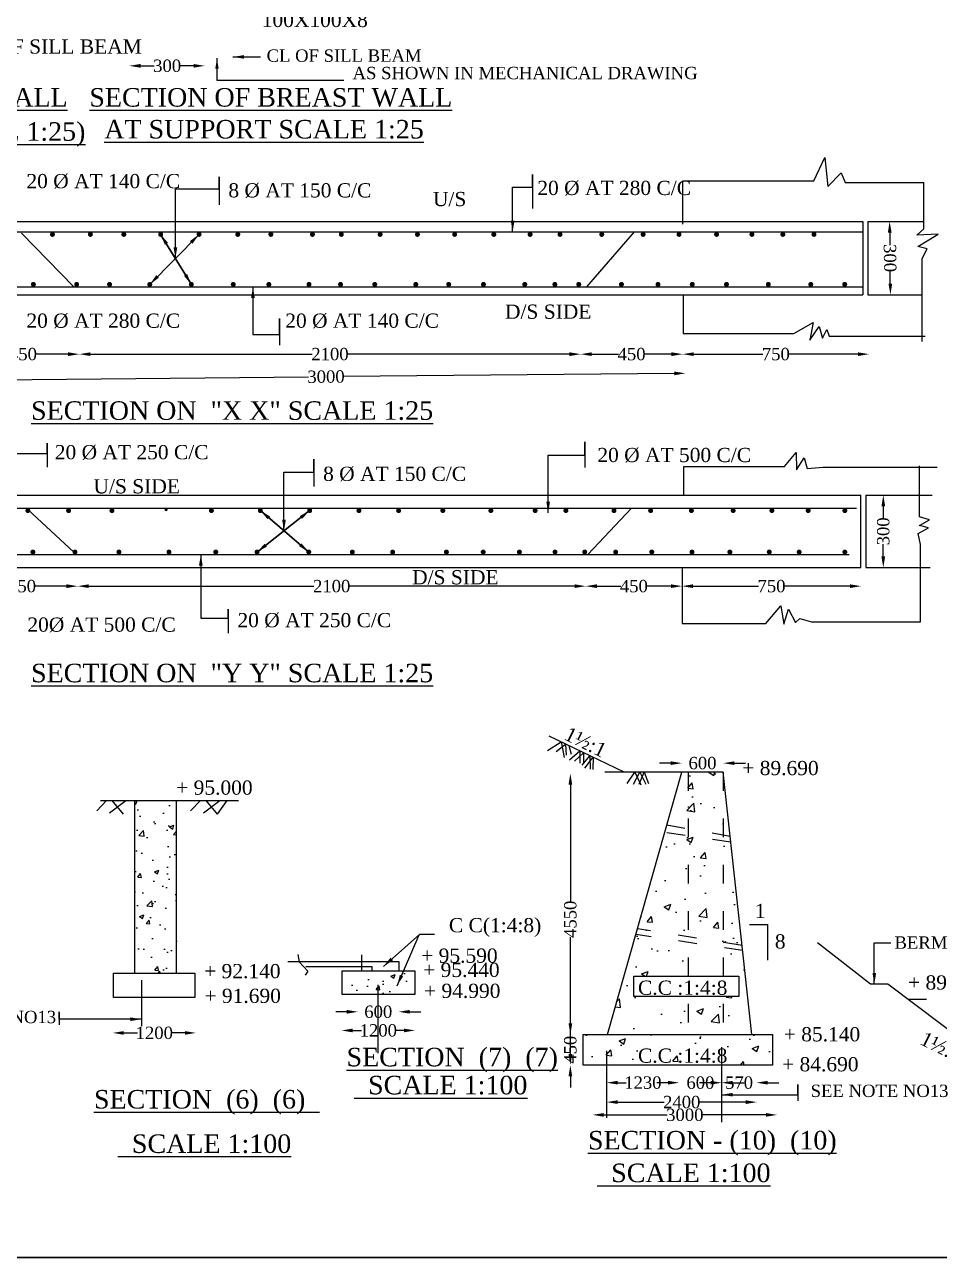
# Model space of a CAD drawing. Header units: millimetres. Extents: x -109570 to 149785, y -246061 to 55138.
# Drawn here: x 8699 to 23512, y 1803 to 21769 of the extents above; entities that cross this region are included whole.
import ezdxf

# ---------------------------------------------------------------- set-up
doc = ezdxf.new("R2010")
doc.units = ezdxf.units.MM
doc.header["$MEASUREMENT"] = 0
doc.header["$PDMODE"] = 33
doc.header["$PDSIZE"] = 500
doc.linetypes.add('ACAD_ISO03W100', pattern=[30, 12, -18])
for name, color, linetype in [('DIM', 5, 'Continuous'), ('DOT LINE', 3, 'ACAD_ISO03W100'), ('DWG. LINE', 1, 'Continuous'), ('HATCH', 2, 'Continuous'), ('TEXT', 7, 'Continuous'), ('TITLE', 7, 'Continuous')]:
    doc.layers.add(name, color=color, linetype=linetype)
doc.styles.get("Standard").update_dxf_attribs({"font": 'TIMES.TTF', "height": 200})
doc.dimstyles.get("Standard").update_dxf_attribs({"dimtxt": 200, "dimasz": 180, "dimexe": 0.18, "dimexo": 0.0625, "dimgap": 0.09, "dimtad": 0, "dimdec": 0, "dimzin": 0, "dimdsep": 46, "dimtxsty": 'Standard', "dimcen": 0.09, "dimse1": 1, "dimse2": 1, "dimclrd": 5, "dimclre": 5, "dimclrt": 4, "dimadec": 0, "dimazin": 0, "dimtfac": 1, "dimtdec": 0, "dimtofl": 0, "dimtmove": 0, "dimatfit": 3, "dimfxl": 1, "dimtolj": 1, "dimtzin": 0, "dimarcsym": 0})

# ---------------------------------------------------------------- blocks, each defined once
blk = doc.blocks.new('*D84')
at = {"layer": 'Defpoints', "color": 0}
for p in [(10395, 21098), (11616, 21102), (11616, 21098)]:
    blk.add_point(p, dxfattribs=at)
at = {"layer": 'DIM', "color": 5, "lineweight": -2}
for p, q in [((10575, 21102), (10795, 21102)), ((11436, 21102), (11216, 21102))]:
    blk.add_line(p, q, dxfattribs=at)
at = {"layer": 'DIM', "color": 5}
for points in [[(10575, 21132), (10575, 21072), (10395, 21102)], [(11436, 21132), (11436, 21072), (11616, 21102)]]:
    blk.add_solid(points, dxfattribs=at)
at = {"layer": 'DIM', "color": 4, "insert": (11006, 21102), "char_height": 200, "attachment_point": 5}
blk.add_mtext('\\A1;300', dxfattribs=at)
blk = doc.blocks.new('*D98')
at = {"layer": 'Defpoints', "color": 0}
for p in [(7754, 12670), (9556, 12674), (9556, 12576)]:
    blk.add_point(p, dxfattribs=at)
at = {"layer": 'DIM', "color": 5, "lineweight": -2}
for p, q in [((7934, 12674), (8441, 12674)), ((9376, 12674), (8870, 12674))]:
    blk.add_line(p, q, dxfattribs=at)
at = {"layer": 'DIM', "color": 5}
for points in [[(7934, 12704), (7934, 12644), (7754, 12674)], [(9376, 12704), (9376, 12644), (9556, 12674)]]:
    blk.add_solid(points, dxfattribs=at)
at = {"layer": 'DIM', "color": 4, "insert": (8656, 12674), "char_height": 200, "attachment_point": 5}
blk.add_mtext('\\A1;450', dxfattribs=at)
blk = doc.blocks.new('*D99')
at = {"layer": 'Defpoints', "color": 0}
for p in [(17785, 12674), (9556, 12576), (17785, 12370)]:
    blk.add_point(p, dxfattribs=at)
at = {"layer": 'DIM', "color": 5, "lineweight": -2}
for p, q in [((9736, 12674), (13384, 12674)), ((17605, 12674), (13958, 12674))]:
    blk.add_line(p, q, dxfattribs=at)
at = {"layer": 'DIM', "color": 5}
for points in [[(9736, 12704), (9736, 12644), (9556, 12674)], [(17605, 12704), (17605, 12644), (17785, 12674)]]:
    blk.add_solid(points, dxfattribs=at)
at = {"layer": 'DIM', "color": 4, "insert": (13671, 12674), "char_height": 200, "attachment_point": 5}
blk.add_mtext('\\A1;2100', dxfattribs=at)
blk = doc.blocks.new('*D100')
at = {"layer": 'Defpoints', "color": 0}
for p in [(19345, 12674), (19345, 12523), (17785, 12370)]:
    blk.add_point(p, dxfattribs=at)
at = {"layer": 'DIM', "color": 5, "lineweight": -2}
for p, q in [((17965, 12674), (18351, 12674)), ((19165, 12674), (18779, 12674))]:
    blk.add_line(p, q, dxfattribs=at)
at = {"layer": 'DIM', "color": 5}
for points in [[(17965, 12704), (17965, 12644), (17785, 12674)], [(19165, 12704), (19165, 12644), (19345, 12674)]]:
    blk.add_solid(points, dxfattribs=at)
at = {"layer": 'DIM', "color": 4, "insert": (18565, 12674), "char_height": 200, "attachment_point": 5}
blk.add_mtext('\\A1;450', dxfattribs=at)
blk = doc.blocks.new('*D101')
at = {"layer": 'Defpoints', "color": 0}
for p in [(22244, 12674), (19345, 12523), (22244, 12523)]:
    blk.add_point(p, dxfattribs=at)
at = {"layer": 'DIM', "color": 5, "lineweight": -2}
for p, q in [((19525, 12674), (20583, 12674)), ((22064, 12674), (21005, 12674))]:
    blk.add_line(p, q, dxfattribs=at)
at = {"layer": 'DIM', "color": 5}
for points in [[(19525, 12704), (19525, 12644), (19345, 12674)], [(22064, 12704), (22064, 12644), (22244, 12674)]]:
    blk.add_solid(points, dxfattribs=at)
at = {"layer": 'DIM', "color": 4, "insert": (20794, 12674), "char_height": 200, "attachment_point": 5}
blk.add_mtext('\\A1;750', dxfattribs=at)
blk = doc.blocks.new('*D102')
at = {"layer": 'Defpoints', "color": 0}
for p in [(22609, 14148), (22604, 12976), (22688, 12976)]:
    blk.add_point(p, dxfattribs=at)
at = {"layer": 'DIM', "color": 5, "lineweight": -2}
for p, q in [((22604, 13968), (22604, 13772)), ((22604, 13156), (22604, 13352))]:
    blk.add_line(p, q, dxfattribs=at)
at = {"layer": 'DIM', "color": 5}
for points in [[(22574, 13968), (22634, 13968), (22604, 14148)], [(22574, 13156), (22634, 13156), (22604, 12976)]]:
    blk.add_solid(points, dxfattribs=at)
at = {"layer": 'DIM', "color": 4, "insert": (22604, 13562), "char_height": 200, "attachment_point": 5, "rotation": 90}
blk.add_mtext('\\A1;300', dxfattribs=at)
blk = doc.blocks.new('*D104')
at = {"layer": 'Defpoints', "color": 0}
for p in [(7760, 16432), (9583, 16432), (9583, 16347)]:
    blk.add_point(p, dxfattribs=at)
at = {"layer": 'DIM', "color": 5, "lineweight": -2}
for p, q in [((7940, 16432), (8457, 16432)), ((9403, 16432), (8885, 16432))]:
    blk.add_line(p, q, dxfattribs=at)
at = {"layer": 'DIM', "color": 5}
for points in [[(7940, 16462), (7940, 16402), (7760, 16432)], [(9403, 16462), (9403, 16402), (9583, 16432)]]:
    blk.add_solid(points, dxfattribs=at)
at = {"layer": 'DIM', "color": 4, "insert": (8671, 16432), "char_height": 200, "attachment_point": 5}
blk.add_mtext('\\A1;450', dxfattribs=at)
blk = doc.blocks.new('*D105')
at = {"layer": 'Defpoints', "color": 0}
for p in [(17702, 16432), (17702, 16386), (9583, 16347)]:
    blk.add_point(p, dxfattribs=at)
at = {"layer": 'DIM', "color": 5, "lineweight": -2}
for p, q in [((9763, 16432), (13356, 16432)), ((17522, 16432), (13930, 16432))]:
    blk.add_line(p, q, dxfattribs=at)
at = {"layer": 'DIM', "color": 5}
for points in [[(9763, 16462), (9763, 16402), (9583, 16432)], [(17522, 16462), (17522, 16402), (17702, 16432)]]:
    blk.add_solid(points, dxfattribs=at)
at = {"layer": 'DIM', "color": 4, "insert": (13643, 16432), "char_height": 200, "attachment_point": 5}
blk.add_mtext('\\A1;2100', dxfattribs=at)
blk = doc.blocks.new('*D106')
at = {"layer": 'Defpoints', "color": 0}
for p in [(17702, 16386), (19354, 16432), (19354, 16401)]:
    blk.add_point(p, dxfattribs=at)
at = {"layer": 'DIM', "color": 5, "lineweight": -2}
for p, q in [((17882, 16432), (18314, 16432)), ((19174, 16432), (18743, 16432))]:
    blk.add_line(p, q, dxfattribs=at)
at = {"layer": 'DIM', "color": 5}
for points in [[(17882, 16462), (17882, 16402), (17702, 16432)], [(19174, 16462), (19174, 16402), (19354, 16432)]]:
    blk.add_solid(points, dxfattribs=at)
at = {"layer": 'DIM', "color": 4, "insert": (18528, 16432), "char_height": 200, "attachment_point": 5}
blk.add_mtext('\\A1;450', dxfattribs=at)
blk = doc.blocks.new('*D107')
at = {"layer": 'Defpoints', "color": 0}
for p in [(19354, 16401), (22374, 16432), (22374, 16393)]:
    blk.add_point(p, dxfattribs=at)
at = {"layer": 'DIM', "color": 5, "lineweight": -2}
for p, q in [((19534, 16432), (20653, 16432)), ((22194, 16432), (21075, 16432))]:
    blk.add_line(p, q, dxfattribs=at)
at = {"layer": 'DIM', "color": 5}
for points in [[(19534, 16462), (19534, 16402), (19354, 16432)], [(22194, 16462), (22194, 16402), (22374, 16432)]]:
    blk.add_solid(points, dxfattribs=at)
at = {"layer": 'DIM', "color": 4, "insert": (20864, 16432), "char_height": 200, "attachment_point": 5}
blk.add_mtext('\\A1;750', dxfattribs=at)
blk = doc.blocks.new('*D108')
at = {"layer": 'Defpoints', "color": 0}
for p in [(22620, 18581), (22634, 17394), (22720, 17395)]:
    blk.add_point(p, dxfattribs=at)
at = {"layer": 'DIM', "color": 5, "lineweight": -2}
for p, q in [((22709, 18402), (22711, 18199)), ((22718, 17575), (22716, 17778))]:
    blk.add_line(p, q, dxfattribs=at)
at = {"layer": 'DIM', "color": 5}
for points in [[(22739, 18402), (22679, 18402), (22706, 18582)], [(22748, 17575), (22688, 17574), (22720, 17395)]]:
    blk.add_solid(points, dxfattribs=at)
at = {"layer": 'DIM', "color": 4, "insert": (22713, 17988), "char_height": 200, "attachment_point": 5, "rotation": 270.6755}
blk.add_mtext('\\A1;300', dxfattribs=at)
blk = doc.blocks.new('*D109')
at = {"layer": 'Defpoints', "color": 0}
for p in [(7759, 16057), (19398, 16168), (19398, 16122)]:
    blk.add_point(p, dxfattribs=at)
at = {"layer": 'DIM', "color": 5, "lineweight": -2}
for p, q in [((7940, 16013), (13295, 16064)), ((19218, 16120), (13863, 16069))]:
    blk.add_line(p, q, dxfattribs=at)
at = {"layer": 'DIM', "color": 5}
for points in [[(7940, 16043), (7940, 15983), (7760, 16011)], [(19218, 16150), (19219, 16090), (19398, 16122)]]:
    blk.add_solid(points, dxfattribs=at)
at = {"layer": 'DIM', "color": 4, "insert": (13579, 16067), "char_height": 200, "attachment_point": 5, "rotation": 0.544}
blk.add_mtext('\\A1;3000', dxfattribs=at)
blk = doc.blocks.new('*D116')
at = {"layer": 'Defpoints', "color": 0}
for p in [(10124, 5431), (11473, 5438), (11473, 5402)]:
    blk.add_point(p, dxfattribs=at)
at = {"layer": 'DIM', "color": 5, "lineweight": -2}
for p, q in [((10304, 5438), (10525, 5438)), ((11293, 5438), (11071, 5438))]:
    blk.add_line(p, q, dxfattribs=at)
at = {"layer": 'DIM', "color": 5}
for points in [[(10304, 5468), (10304, 5408), (10124, 5438)], [(11293, 5468), (11293, 5408), (11473, 5438)]]:
    blk.add_solid(points, dxfattribs=at)
at = {"layer": 'DIM', "color": 4, "insert": (10798, 5438), "char_height": 200, "attachment_point": 5}
blk.add_mtext('\\A1;1200', dxfattribs=at)
blk = doc.blocks.new('*D117')
at = {"layer": 'Defpoints', "color": 0}
for p in [(14095.5, 5785), (14755.5, 5785), (14755.5, 5780)]:
    blk.add_point(p, dxfattribs=at)
at = {"layer": 'DIM', "color": 5, "lineweight": -2}
for p, q in [((13915.5, 5780), (13735.5, 5780)), ((14935.5, 5780), (15115.5, 5780))]:
    blk.add_line(p, q, dxfattribs=at)
at = {"layer": 'DIM', "color": 5}
for points in [[(13915.5, 5810), (13915.5, 5750), (14095.5, 5780)], [(14935.5, 5810), (14935.5, 5750), (14755.5, 5780)]]:
    blk.add_solid(points, dxfattribs=at)
at = {"layer": 'DIM', "color": 4, "insert": (14425.5, 5780), "char_height": 200, "attachment_point": 5}
blk.add_mtext('\\A1;600', dxfattribs=at)
blk = doc.blocks.new('*D118')
at = {"layer": 'Defpoints', "color": 0}
for p in [(13830, 5499), (15022, 5499), (15022, 5478)]:
    blk.add_point(p, dxfattribs=at)
at = {"layer": 'DIM', "color": 5, "lineweight": -2}
for p, q in [((14010, 5478), (14153, 5478)), ((14842, 5478), (14698, 5478))]:
    blk.add_line(p, q, dxfattribs=at)
at = {"layer": 'DIM', "color": 5}
for points in [[(14010, 5508), (14010, 5448), (13830, 5478)], [(14842, 5508), (14842, 5448), (15022, 5478)]]:
    blk.add_solid(points, dxfattribs=at)
at = {"layer": 'DIM', "color": 4, "insert": (14426, 5478), "char_height": 200, "attachment_point": 5}
blk.add_mtext('\\A1;1200', dxfattribs=at)
blk = doc.blocks.new('*D119')
at = {"layer": 'Defpoints', "color": 0}
for p in [(20013, 9807.5), (19340, 9659), (20013, 9659)]:
    blk.add_point(p, dxfattribs=at)
at = {"layer": 'DIM', "color": 5, "lineweight": -2}
for p, q in [((19160, 9807.5), (18980, 9807.5)), ((20193, 9807.5), (20373, 9807.5))]:
    blk.add_line(p, q, dxfattribs=at)
at = {"layer": 'DIM', "color": 5}
for points in [[(19160, 9837.5), (19160, 9777.5), (19340, 9807.5)], [(20193, 9837.5), (20193, 9777.5), (20013, 9807.5)]]:
    blk.add_solid(points, dxfattribs=at)
at = {"layer": 'DIM', "color": 4, "insert": (19676.5, 9807.5), "char_height": 200, "attachment_point": 5}
blk.add_mtext('\\A1;600', dxfattribs=at)
blk = doc.blocks.new('*D120')
at = {"layer": 'Defpoints', "color": 0}
for p in [(17741.5, 5414.5), (17536.5, 4916), (17741.5, 4916)]:
    blk.add_point(p, dxfattribs=at)
at = {"layer": 'DIM', "color": 5, "lineweight": -2}
for p, q in [((17536.5, 5594.5), (17536.5, 5774.5)), ((17536.5, 4736), (17536.5, 4556))]:
    blk.add_line(p, q, dxfattribs=at)
at = {"layer": 'DIM', "color": 5}
for points in [[(17506.5, 5594.5), (17566.5, 5594.5), (17536.5, 5414.5)], [(17506.5, 4736), (17566.5, 4736), (17536.5, 4916)]]:
    blk.add_solid(points, dxfattribs=at)
at = {"layer": 'DIM', "color": 4, "insert": (17536.5, 5165.25), "char_height": 200, "attachment_point": 5, "rotation": 90}
blk.add_mtext('\\A1;450', dxfattribs=at)
blk = doc.blocks.new('*D121')
at = {"layer": 'Defpoints', "color": 0}
for p in [(17476, 9640), (17536, 9640), (17742, 4916)]:
    blk.add_point(p, dxfattribs=at)
at = {"layer": 'DIM', "color": 5, "lineweight": -2}
for p, q in [((17536, 9460), (17536, 7566)), ((17536, 5096), (17536, 6990))]:
    blk.add_line(p, q, dxfattribs=at)
at = {"layer": 'DIM', "color": 5}
for points in [[(17506, 9460), (17566, 9460), (17536, 9640)], [(17506, 5096), (17566, 5096), (17536, 4916)]]:
    blk.add_solid(points, dxfattribs=at)
at = {"layer": 'DIM', "color": 4, "insert": (17536, 7278), "char_height": 200, "attachment_point": 5, "rotation": 90}
blk.add_mtext('\\A1;4550', dxfattribs=at)
blk = doc.blocks.new('*D122')
at = {"layer": 'Defpoints', "color": 0}
for p in [(18124, 4604), (19298, 4632), (19298, 4604)]:
    blk.add_point(p, dxfattribs=at)
at = {"layer": 'DIM', "color": 5, "lineweight": -2}
for p, q in [((18304, 4632), (18438, 4632)), ((19118, 4632), (18984, 4632))]:
    blk.add_line(p, q, dxfattribs=at)
at = {"layer": 'DIM', "color": 5}
for points in [[(18304, 4662), (18304, 4602), (18124, 4632)], [(19118, 4662), (19118, 4602), (19298, 4632)]]:
    blk.add_solid(points, dxfattribs=at)
at = {"layer": 'DIM', "color": 4, "insert": (18711, 4632), "char_height": 200, "attachment_point": 5}
blk.add_mtext('\\A1;1230', dxfattribs=at)
blk = doc.blocks.new('*D123')
at = {"layer": 'Defpoints', "color": 0}
for p in [(19298.5, 4603.75), (19986.5, 4631.5), (19986.5, 4600)]:
    blk.add_point(p, dxfattribs=at)
at = {"layer": 'DIM', "color": 5, "lineweight": -2}
for p, q in [((19118.5, 4631.5), (18938.5, 4631.5)), ((20166.5, 4631.5), (20346.5, 4631.5))]:
    blk.add_line(p, q, dxfattribs=at)
at = {"layer": 'DIM', "color": 5}
for points in [[(19118.5, 4661.5), (19118.5, 4601.5), (19298.5, 4631.5)], [(20166.5, 4661.5), (20166.5, 4601.5), (19986.5, 4631.5)]]:
    blk.add_solid(points, dxfattribs=at)
at = {"layer": 'DIM', "color": 4, "insert": (19642.5, 4631.5), "char_height": 200, "attachment_point": 5}
blk.add_mtext('\\A1;600', dxfattribs=at)
blk = doc.blocks.new('*D124')
at = {"layer": 'Defpoints', "color": 0}
for p in [(19986.5, 4600), (20550, 4631.5), (20550, 4631.5)]:
    blk.add_point(p, dxfattribs=at)
at = {"layer": 'DIM', "color": 5, "lineweight": -2}
for p, q in [((19806.5, 4631.5), (19626.5, 4631.5)), ((20730, 4631.5), (20910, 4631.5))]:
    blk.add_line(p, q, dxfattribs=at)
at = {"layer": 'DIM', "color": 5}
for points in [[(19806.5, 4661.5), (19806.5, 4601.5), (19986.5, 4631.5)], [(20730, 4661.5), (20730, 4601.5), (20550, 4631.5)]]:
    blk.add_solid(points, dxfattribs=at)
at = {"layer": 'DIM', "color": 4, "insert": (20268.25, 4631.5), "char_height": 200, "attachment_point": 5}
blk.add_mtext('\\A1;570', dxfattribs=at)
blk = doc.blocks.new('*D125')
at = {"layer": 'Defpoints', "color": 0}
for p in [(18124, 4329), (20556, 4329), (20556, 4317)]:
    blk.add_point(p, dxfattribs=at)
at = {"layer": 'DIM', "color": 5, "lineweight": -2}
for p, q in [((18304, 4317), (19053, 4317)), ((20376, 4317), (19627, 4317))]:
    blk.add_line(p, q, dxfattribs=at)
at = {"layer": 'DIM', "color": 5}
for points in [[(18304, 4347), (18304, 4287), (18124, 4317)], [(20376, 4347), (20376, 4287), (20556, 4317)]]:
    blk.add_solid(points, dxfattribs=at)
at = {"layer": 'DIM', "color": 4, "insert": (19340, 4317), "char_height": 200, "attachment_point": 5}
blk.add_mtext('\\A1;2400', dxfattribs=at)
blk = doc.blocks.new('*D126')
at = {"layer": 'Defpoints', "color": 0}
for p in [(17898, 4092), (20882, 4110), (20882, 4092)]:
    blk.add_point(p, dxfattribs=at)
at = {"layer": 'DIM', "color": 5, "lineweight": -2}
for p, q in [((18078, 4110), (19106, 4110)), ((20702, 4110), (19674, 4110))]:
    blk.add_line(p, q, dxfattribs=at)
at = {"layer": 'DIM', "color": 5}
for points in [[(18078, 4140), (18078, 4080), (17898, 4110)], [(20702, 4140), (20702, 4080), (20882, 4110)]]:
    blk.add_solid(points, dxfattribs=at)
at = {"layer": 'DIM', "color": 4, "insert": (19390, 4110), "char_height": 200, "attachment_point": 5}
blk.add_mtext('\\A1;3000', dxfattribs=at)

msp = doc.modelspace()

# ---------------------------------------------------------------- hatches: boundary and pattern name
at = {"layer": 'HATCH'}
h = msp.add_hatch(dxfattribs=at)
h.set_pattern_fill('AR-CONC', color=256, scale=150, style=0)
h.paths.add_polyline_path([(20809.5, 4916), (20809.5, 5414.5), (17741.5, 5414.5), (17741.5, 4916)])
h.paths.add_polyline_path([(20474.5, 5414.5), (20327, 6771.5), (20013, 6818.9), (20013, 6355), (20266, 6355), (20266, 6030.5), (20013, 6030.5), (20013, 5414.5)])
h.paths.add_polyline_path([(20013, 5414.5), (20013, 6030.5), (19441.5, 6030.5), (19441.5, 5414.5)])
h.paths.add_polyline_path([(19441.5, 5414.5), (19441.5, 6030.5), (18563, 6030.5), (18563, 6355), (19441.5, 6355), (19441.5, 6905.3), (18595.5, 7033.2), (18136.5, 5414.5)])
h.paths.add_polyline_path([(19441.5, 6995.9), (19441.5, 8628.2), (19062.9, 8681.8), (18621.9, 7126.5)])
h.paths.add_polyline_path([(19441.5, 6995.9), (20013, 6904.9), (20013, 8547.3), (19441.5, 8628.2)])
h.paths.add_polyline_path([(20013, 6904.9), (20317.7, 6856.4), (20135.8, 8529.9), (20013, 8547.3)])
h.paths.add_polyline_path([(20013, 8639.3), (20126.1, 8619), (20013, 9659)])
h.paths.add_polyline_path([(20013, 9659), (19441.5, 9659), (19441.5, 8741.6), (20013, 8639.3)])
h.paths.add_polyline_path([(19441.5, 9659), (19340, 9659), (19097.3, 8803.2), (19441.5, 8741.6)])
h.paths.add_polyline_path([(18572.8, 4891.3), (20105.7, 4891.3), (20105.7, 5244), (18572.8, 5244)], flags=9)
h = msp.add_hatch(dxfattribs=at)
h.set_pattern_fill('AR-CONC', color=256, scale=100, style=0)
h.paths.add_polyline_path([(11157, 9203), (10482.5, 9203), (10482.5, 6405.5), (11157, 6405.5)])
h = msp.add_hatch(dxfattribs=at)
h.set_pattern_fill('AR-CONC', color=256, scale=100, style=0)
h.paths.add_polyline_path([(15018, 6441.5), (13838.5, 6441.5), (13838.5, 6058.5), (15018, 6058.5)])

# ---------------------------------------------------------------- linework, layer by layer
at = {"layer": 'DIM'}
for points in [[(11851, 19108.5), (11851, 19305.5), (11851, 18848)], [(16921, 19136), (16921, 19344.5), (16921, 18792.5)], [(12825, 16752.5), (12825, 17011), (12825, 16575.5)], [(9060.5, 14823), (9060.5, 14991.5), (9060.5, 14604)], [(17772.5, 14796.5), (17772.5, 15013.5), (17772.5, 14594.5)], [(13380, 14518), (13380, 14733), (13380, 14286)], [(11995.5, 12154), (11995.5, 12301.5), (11995.5, 11914)], [(9257.5, 5660), (9257.5, 5781.5), (9257.5, 5570)], [(21221.5, 4437), (21221.5, 4600), (21221.5, 4337)]]:
    msp.add_lwpolyline(points, dxfattribs=at)
at = {"layer": 'DOT LINE', "ltscale": 25}
for points in [[(19441.5, 9659), (19441.5, 5414.5)], [(20013, 9659), (20013, 5414.5)], [(20126.1, 8619), (19097.3, 8803.2)], [(20135.8, 8529.9), (19062.9, 8681.8)], [(20327, 6771.5), (18595.5, 7033.2)], [(20317.7, 6856.4), (18621.9, 7126.5)], [(23005.9, 5985.2), (30951.2, 5985.2)]]:
    msp.add_lwpolyline(points, dxfattribs=at)
at = {"layer": 'DWG. LINE'}
for points in [[(19358.5, 18536), (19358.5, 19239), (21481, 19239), (21658, 19616.5), (21708, 19148), (21921.5, 19370), (21988.5, 19215), (23262.5, 19215)], [(23232, 16636.5), (23232, 17980.5), (23316.5, 18136.5), (23163, 18173.5), (23495, 18377), (23146.5, 18360.5), (23262.5, 18464), (23262.5, 19215)], [(4903.5, 18581), (4903.5, 17393.5), (22274, 17393.5)], [(4903.5, 18581), (22274, 18581), (22274, 17393.5)], [(22352.5, 18581), (22352.5, 17393.5), (23232, 17393.5)], [(22352.5, 18581), (23262.5, 18581)], [(5111, 18412.5), (22274, 18412.5)], [(9492.5, 17520.5), (8646, 18391.5)], [(17802.5, 17520.5), (18576.5, 18412.5)], [(5111, 17520.5), (22274, 17520.5)], [(19362.5, 17393.5), (19362.5, 16766.5)], [(19362.5, 16766.5), (21156.5, 16766.5), (21471, 16947), (21415.5, 16657.5), (21565.5, 16879), (21618.5, 16692), (21688, 16830.5), (21726, 16723.5), (23282.5, 16723.5)], [(19376.5, 14611.5), (21002, 14611.5), (21191, 14838.5), (21198, 14560.5), (21323, 14751.5), (21372, 14581), (21633, 14602), (23474, 14602)], [(4902.5, 14653.5), (4902.5, 12976.5), (22238, 12976.5), (22238, 14147.5)], [(19376.5, 14147.5), (19376.5, 14611.5)], [(23207.5, 12095.5), (23207.5, 13351.5), (23170, 13527), (23335.5, 13620), (23189.5, 13659), (23355, 13748.5), (23191.5, 13795), (23191.5, 14622)], [(4902.5, 14147.5), (22238, 14147.5)], [(22323, 14147.5), (22323, 12976.5), (23361.5, 12976.5)], [(22323, 14147.5), (23393.5, 14147.5)], [(5008, 13939), (22169.5, 13939)], [(9493.5, 13227), (8751, 13918)], [(17821, 13186.5), (18528, 13939)], [(5198.5, 13186.5), (22049, 13186.5)], [(19345, 12976.5), (19345, 12069), (20701.5, 12069), (20946, 12356), (20992, 12060.5), (21071, 12303.5), (21180.5, 12086.5), (21253, 12152.5), (21441.5, 12095.5), (23207.5, 12095.5)], [(18409, 9659), (17191, 10246.5)], [(20474.5, 5414.5), (20013, 9659), (18094.5, 9659)], [(18136.5, 5414.5), (19340, 9659)], [(9925.5, 9203), (12161, 9203)], [(10482.5, 6405.5), (10482.5, 9203)], [(11157, 6405.5), (11157, 9203)], [(20440, 7193), (20729.5, 7193), (20729.5, 6615)], [(21536, 6902), (22396.5, 6230.5), (22679, 6230.5), (24450.5, 4901), (29249, 4901), (31290, 6201), (31680.5, 6201), (32794.5, 6966.5)], [(14766, 6441.5), (14766, 6590.5), (12960.5, 6590.5)], [(13120, 6710), (13146, 6590.5), (13284.5, 6436.5), (13242, 6373)], [(14157, 6441.5), (14157, 6703)], [(14324, 6441.5), (14324, 6510), (13249.5, 6510)], [(10590, 6294.5), (10590, 5550)], [(14418.5, 6218), (14418.5, 5110.5)], [(19986.5, 5206.5), (19986.5, 3993.5)], [(18123.5, 5146), (18123.5, 4061.5)]]:
    msp.add_lwpolyline(points, dxfattribs=at)
for points in [[(10140, 6405.5), (11453.5, 6405.5), (11453.5, 6013.5), (10140, 6013.5)], [(13838.5, 6441.5), (15018, 6441.5), (15018, 6058.5), (13838.5, 6058.5)], [(18563, 6355), (20266, 6355), (20266, 6030.5), (18563, 6030.5)], [(17741.5, 5414.5), (20809.5, 5414.5), (20809.5, 4916), (17741.5, 4916)]]:
    msp.add_lwpolyline(points, close=True, dxfattribs=at)
at = {"layer": 'HATCH'}
for points, const_width in [([(9129, 18371.5, 1), (9169, 18371.5, 1)], 40), ([(9743, 18371.5, 1), (9783, 18371.5, 1)], 40), ([(10284.5, 18371.5, 1), (10324.5, 18371.5, 1)], 40), ([(10881, 18371.5, 1), (10921, 18371.5, 1)], 40), ([(11503, 18371.5, 1), (11543, 18371.5, 1)], 40), ([(12130.5, 18371.5, 1), (12170.5, 18371.5, 1)], 40), ([(12666, 18371.5, 1), (12706, 18371.5, 1)], 40), ([(13339.5, 18371.5, 1), (13379.5, 18371.5, 1)], 40), ([(13807, 18371.5, 1), (13847, 18371.5, 1)], 40), ([(14435.5, 18371.5, 1), (14475.5, 18371.5, 1)], 40), ([(15039.5, 18371.5, 1), (15079.5, 18371.5, 1)], 40), ([(15642.5, 18371.5, 1), (15682.5, 18371.5, 1)], 40), ([(16277, 18371.5, 1), (16317, 18371.5, 1)], 40), ([(16864.5, 18371.5, 1), (16904.5, 18371.5, 1)], 40), ([(17349, 18371.5, 1), (17389, 18371.5, 1)], 40), ([(18024.5, 18371.5, 1), (18064.5, 18371.5, 1)], 40), ([(18694.5, 18371.5, 1), (18734.5, 18371.5, 1)], 40), ([(19276, 18371.5, 1), (19316, 18371.5, 1)], 40), ([(19884.5, 18371.5, 1), (19924.5, 18371.5, 1)], 40), ([(20457, 18371.5, 1), (20497, 18371.5, 1)], 40), ([(20957, 18371.5, 1), (20997, 18371.5, 1)], 40), ([(21462, 18371.5, 1), (21502, 18371.5, 1)], 40), ([(8820, 17562, 1), (8860, 17562, 1)], 40), ([(9521, 17562, 1), (9561, 17562, 1)], 40), ([(10053.5, 17562, 1), (10093.5, 17562, 1)], 40), ([(10704.5, 17562, 1), (10744.5, 17562, 1)], 40), ([(11378, 17562, 1), (11418, 17562, 1)], 40), ([(12056.5, 17562, 1), (12096.5, 17562, 1)], 40), ([(12633, 17562, 1), (12673, 17562, 1)], 40), ([(13284, 17562, 1), (13324, 17562, 1)], 40), ([(13794, 17562, 1), (13834, 17562, 1)], 40), ([(14349, 17562, 1), (14389, 17562, 1)], 40), ([(15013.5, 17562, 1), (15053.5, 17562, 1)], 40), ([(15546, 17562, 1), (15586, 17562, 1)], 40), ([(16109, 17562, 1), (16149, 17562, 1)], 40), ([(16778, 17562, 1), (16818, 17562, 1)], 40), ([(17265, 17562, 1), (17305, 17562, 1)], 40), ([(17652, 17562, 1), (17692, 17562, 1)], 40), ([(18343.5, 17562, 1), (18383.5, 17562, 1)], 40), ([(18935.5, 17562, 1), (18975.5, 17562, 1)], 40), ([(19490.5, 17562, 1), (19530.5, 17562, 1)], 40), ([(20044.5, 17562, 1), (20084.5, 17562, 1)], 40), ([(20722.5, 17562, 1), (20762.5, 17562, 1)], 40), ([(21410, 17562, 1), (21450, 17562, 1)], 40), ([(21959.5, 17562, 1), (21999.5, 17562, 1)], 40), ([(8731, 13898, 1), (8771, 13898, 1)], 40), ([(9390, 13898, 1), (9430, 13898, 1)], 40), ([(10092, 13898, 1), (10132, 13898, 1)], 40), ([(10977.5, 13913.5, 1), (11002.5, 13913.5, 1)], 25), ([(11703.5, 13898, 1), (11743.5, 13898, 1)], 40), ([(12495.5, 13898, 1), (12535.5, 13898, 1)], 40), ([(13294, 13898, 1), (13334, 13898, 1)], 40), ([(14092.5, 13898, 1), (14132.5, 13898, 1)], 40), ([(14734.5, 13898, 1), (14774.5, 13898, 1)], 40), ([(15451, 13898, 1), (15491, 13898, 1)], 40), ([(16229, 13898, 1), (16269, 13898, 1)], 40), ([(16946, 13898, 1), (16986, 13898, 1)], 40), ([(17444, 13898, 1), (17484, 13898, 1)], 40), ([(18222.5, 13898, 1), (18262.5, 13898, 1)], 40), ([(18816, 13898, 1), (18856, 13898, 1)], 40), ([(19477, 13898, 1), (19517, 13898, 1)], 40), ([(20152.5, 13898, 1), (20192.5, 13898, 1)], 40), ([(20780.5, 13898, 1), (20820.5, 13898, 1)], 40), ([(21367.5, 13898, 1), (21407.5, 13898, 1)], 40), ([(21961.5, 13898, 1), (22001.5, 13898, 1)], 40), ([(8812, 13227, 1), (8852, 13227, 1)], 40), ([(9493.5, 13227, 1), (9533.5, 13227, 1)], 40), ([(10205.5, 13227, 1), (10245.5, 13227, 1)], 40), ([(11016, 13227, 1), (11056, 13227, 1)], 40), ([(11773.5, 13227, 1), (11813.5, 13227, 1)], 40), ([(12442.5, 13227, 1), (12482.5, 13227, 1)], 40), ([(13280.5, 13227, 1), (13320.5, 13227, 1)], 40), ([(13985.5, 13227, 1), (14025.5, 13227, 1)], 40), ([(14638.5, 13227, 1), (14678.5, 13227, 1)], 40), ([(15509, 13227, 1), (15549, 13227, 1)], 40), ([(16104.5, 13227, 1), (16144.5, 13227, 1)], 40), ([(16690.5, 13227, 1), (16730.5, 13227, 1)], 40), ([(17268, 13227, 1), (17308, 13227, 1)], 40), ([(17749, 13227, 1), (17789, 13227, 1)], 40), ([(18250, 13227, 1), (18290, 13227, 1)], 40), ([(18834.5, 13227, 1), (18874.5, 13227, 1)], 40), ([(19486, 13227, 1), (19526, 13227, 1)], 40), ([(20099.5, 13227, 1), (20139.5, 13227, 1)], 40), ([(20737.5, 13227, 1), (20777.5, 13227, 1)], 40), ([(21222, 13227, 1), (21262, 13227, 1)], 40), ([(21961.5, 13227, 1), (22001.5, 13227, 1)], 40)]:
    msp.add_lwpolyline(points, format="xyb", close=True, dxfattribs=dict(at, const_width=const_width))
for points in [[(17165.5, 10011), (17389.1, 10150.9), (17435, 9901.5)], [(17308.5, 9995), (17459, 10117.3), (17469.5, 9939)], [(17508.8, 10093.2), (17547.5, 9950.5)], [(17524.5, 9863.5), (17689.1, 10006.3), (17687, 9806)], [(17603.5, 9841), (17749.5, 9977.1), (17746.5, 9815.5)], [(17726, 9773.5), (17850.9, 9928.2), (17856.5, 9712.5)], [(17772.5, 9728.5), (17903.7, 9902.7), (17898, 9706)], [(18456.5, 9477.5), (18581.5, 9659), (18679.5, 9454)], [(18559, 9468.5), (18660, 9659), (18757.5, 9468)], [(18652.5, 9466.5), (18731, 9659), (18799, 9477.5)], [(9865, 9036), (10025.5, 9203)], [(10070.5, 9003), (10335.5, 9203)], [(10298.5, 8982.5), (10115.5, 9203)], [(11387, 9036), (11547.5, 9203)], [(11592.5, 9003), (11857.5, 9203)], [(11820.5, 8982.5), (11637.5, 9203)], [(11820.5, 8982.5), (11979, 9203)]]:
    msp.add_lwpolyline(points, dxfattribs=at)
at = {"layer": 'TITLE', "lineweight": 30}
msp.add_lwpolyline([(329, 55138.5), (98558.3, 55138.5), (98558.3, 1802.9), (329, 1802.9)], close=True, dxfattribs=at)

# ---------------------------------------------------------------- texts
at = {"layer": 'TEXT'}
for s, height, p in [('100X100X8', 230, (12538.3, 21730.1)), ('OF SILL BEAM', 230, (8240.9, 21299.8)), ('CL OF SILL BEAM', 200, (12617.1, 21167.5)), ('AS SHOWN IN MECHANICAL DRAWING', 200, (14009.1, 20885.5)), ('20 %%C AT 140 C/C', 230, (8727, 19120)), ('8 %%C AT 150 C/C', 230, (11997.5, 18970.5)), ('20 %%C AT 280 C/C', 230, (17001, 19009.5)), ('U/S', 230, (15310.5, 18829.5)), ('D/S SIDE', 230, (16477.5, 17005.5)), ('20 %%C AT 280 C/C', 230, (8727, 16859.5)), ('20 %%C AT 140 C/C', 230, (12919, 16859.5)), ('20 %%C AT 250 C/C', 230, (9186.5, 14729.5)), ('20 %%C AT 500 C/C', 230, (17973.5, 14683.5)), ('8 %%C AT 150 C/C', 230, (13532, 14379)), ('U/S SIDE', 230, (9814, 14177)), ('D/S SIDE', 230, (14974, 12703.5)), ('20 %%C AT 250 C/C', 230, (12144.5, 12009)), ('20%%C AT 500 C/C', 230, (8742.5, 11936.5)), ('+ 89.690', 230, (20320, 9613.2)), ('+ 95.000', 230, (11152.5, 9296.5)), ('1', 230, (20523.5, 7299.7)), ('C C(1:4:8)', 230, (15569, 7068)), ('8', 230, (20848, 6804.7)), ('BERM 1000 WIDE', 200, (22786, 6802)), ('+ 95.590', 230, (15120.5, 6575)), ('+ 92.140', 230, (11605, 6324)), ('+ 95.440', 230, (15152.5, 6344)), ('+ 94.990', 230, (15166, 6005)), ('C.C :1:4:8', 230, (18631.5, 6055.2)), ('+ 89.690', 230, (23005, 6140.2)), ('+ 91.690', 230, (11610.5, 5924)), ('SEE NOTE NO13', 200, (6976, 5596)), ('+ 85.140', 230, (20992.5, 5301.7)), ('C.C :1:4:8', 230, (18631.5, 4955.2)), ('+ 84.690', 230, (20965.5, 4815.7)), ('SEE NOTE NO13', 200, (21428, 4400))]:
    msp.add_text(s, height=height, dxfattribs=at).set_placement(p)
for p in [(17416.1, 10201.7), (23178, 5264.4)]:
    msp.add_text('1½:1', height=230, rotation=333.89057, dxfattribs=at).set_placement(p)
at = {"layer": 'TITLE'}
for s, p in [('%%USECTION OF BREAST WALL', (3516.8, 20441.5)), ('%%USECTION OF BREAST WALL', (9746.3, 20441.5)), ('%%UAT MID SPAN (SCALE 1:25)', (4043.3, 19888.5)), ('%%UAT SUPPORT SCALE 1:25', (9988.3, 19925.5)), ('%%USECTION ON  "X X" SCALE 1:25', (8802.3, 15368.5)), ('%%USECTION ON  "Y Y" SCALE 1:25', (8802.3, 11117.5)), ('%%USECTION  (7)  (7)', (13911.8, 4896.5)), ('%%U  SCALE 1:100', (14033.3, 4443)), ('%%USECTION  (6)  (6)  ', (9821.3, 4213.5)), ('%%U  SCALE 1:100', (10208.8, 3494)), ('%%USECTION - (10)  (10)', (17821.8, 3550.5)), ('%%U  SCALE 1:100', (17971.3, 3021.5))]:
    msp.add_text(s, height=300, dxfattribs=at).set_placement(p)

# ---------------------------------------------------------------- dimensions: what is measured, and where the dimension line sits
at = {"layer": 'DIM'}
for base, p1, p2, text, picture, middle in [((11616, 21102), (10395, 21098), (11616, 21098), '300', '*D84', (11005.5, 21102)), ((20013, 9807.5), (19340, 9659), (20013, 9659), '600', '*D119', (19676.5, 9807.5)), ((14755.5, 5780), (14095.5, 5785), (14755.5, 5785), '600', '*D117', (14425.5, 5780)), ((15021.5, 5478.5), (13829.5, 5499), (15021.5, 5499), '1200', '*D118', (14425.5, 5478.5)), ((11473, 5438), (10123.5, 5431), (11473, 5402.5), '1200', '*D116', (10798.2, 5438)), ((19298.5, 4631.5), (18123.5, 4603.8), (19298.5, 4603.8), '1230', '*D122', (18711, 4631.5)), ((20556, 4317), (18123.5, 4329), (20556, 4329), '2400', '*D125', (19339.8, 4317))]:
    dim = msp.add_linear_dim(base=base, p1=p1, p2=p2, text=text, dimstyle='Standard', dxfattribs=at)
    dim.commit()
    dim.dimension.update_dxf_attribs({"geometry": picture, "text_midpoint": middle})
for p1, p2, distance, text, picture, middle in [((22619.5, 18581), (22633.5, 17393.5), 86.9, '300', '*D108', (22713.4, 17988.3)), ((7759.5, 16057), (19398, 16167.5), -45.6, '3000', '*D109', (13579.2, 16066.7)), ((17741.5, 5414.5), (17741.5, 4916), -205, '450', '*D120', (17536.5, 5165.3)), ((17898, 4092), (20882.5, 4092), 18, '3000', '*D126', (19390.2, 4110))]:
    dim = msp.add_aligned_dim(p1=p1, p2=p2, distance=distance, text=text, dimstyle='Standard', dxfattribs=at)
    dim.commit()
    dim.dimension.update_dxf_attribs({"geometry": picture, "text_midpoint": middle})
for base, p1, p2, text, picture, middle in [((9583, 16432), (7759.5, 16432), (9583, 16347), '450', '*D104', (8671.2, 16432)), ((17702.5, 16432), (9583, 16347), (17702.5, 16385.5), '2100', '*D105', (13642.8, 16432)), ((19354.5, 16432), (17702.5, 16385.5), (19354.5, 16401), '450', '*D106', (18528.5, 16432)), ((22373.5, 16432), (19354.5, 16401), (22373.5, 16393), '750', '*D107', (20864, 16432)), ((9556.5, 12674), (7754.5, 12670.5), (9556.5, 12576.5), '450', '*D98', (8655.5, 12674)), ((17785, 12674), (9556.5, 12576.5), (17785, 12370), '2100', '*D99', (13670.8, 12674)), ((19345, 12674), (17785, 12370), (19345, 12522.8), '450', '*D100', (18565, 12674)), ((22243.5, 12674), (19345, 12522.8), (22243.5, 12522.8), '750', '*D101', (20794.2, 12674)), ((19986.5, 4631.5), (19298.5, 4603.8), (19986.5, 4600), '600', '*D123', (19642.5, 4631.5)), ((20550, 4631.5), (19986.5, 4600), (20550, 4631.5), '570', '*D124', (20268.2, 4631.5))]:
    dim = msp.add_linear_dim(base=base, p1=p1, p2=p2, text=text, dimstyle='Standard', override={"dimtmove": 1}, dxfattribs=at)
    dim.commit()
    dim.dimension.update_dxf_attribs({"geometry": picture, "text_midpoint": middle})
dim = msp.add_linear_dim(base=(22603.5, 12976.5), p1=(22609, 14147.5), p2=(22687.5, 12976.5), angle=90, text='300', dimstyle='Standard', dxfattribs=at)
dim.commit()
dim.dimension.update_dxf_attribs({"geometry": '*D102', "text_midpoint": (22603.5, 13562)})
dim = msp.add_linear_dim(base=(17536.5, 9639.5), p1=(17741.5, 4916), p2=(17475.5, 9639.5), angle=90, text='4550', dimstyle='Standard', override={"dimtmove": 1}, dxfattribs=at)
dim.commit()
dim.dimension.update_dxf_attribs({"geometry": '*D121', "text_midpoint": (17536.5, 7277.8)})

# ---------------------------------------------------------------- leaders
for points, override in [([(11813, 21224), (11813, 20872), (13867, 20872)], {"dimasz": 170, "dimgap": 0.09, "dimtad": 0}), ([(12072, 21246.5), (12519.5, 21246.5)], {"dimgap": 0.09, "dimtad": 0}), ([(11139.6, 17982.8), (11139.6, 19108.5), (11851, 19108.5)], {"dimgap": 0.09, "dimtad": 0}), ([(16601.5, 18412.5), (16601.5, 19136), (16921, 19136)], {"dimgap": 0.09, "dimtad": 0}), ([(10724.5, 17562), (11523, 18371.5)], {"dimgap": 0.09, "dimtad": 0}), ([(11523, 18371.5), (10724.5, 17562)], {"dimgap": 0.09, "dimtad": 0}), ([(11398, 17562), (10901, 18371.5)], {"dimgap": 0.09, "dimtad": 0}), ([(10901, 18371.5), (11398, 17562)], {"dimgap": 0.09, "dimtad": 0}), ([(12395.5, 17520.5), (12395.5, 16752.5), (12825, 16752.5)], {"dimgap": 0.09, "dimtad": 0}), ([(8309.5, 13939), (8309.5, 14823), (9060.5, 14823)], {"dimgap": 0.09, "dimtad": 0}), ([(17177, 13862), (17177, 14796.5), (17772.5, 14796.5)], {"dimgap": 0.09, "dimtad": 0}), ([(12898.5, 13570.6), (12898.5, 14518), (13380, 14518)], {"dimgap": 0.09, "dimtad": 0}), ([(12462.5, 13227), (13314, 13898)], {"dimgap": 0.09, "dimtad": 0}), ([(13314, 13898), (12462.5, 13227)], {"dimgap": 0.09, "dimtad": 0}), ([(13300.5, 13227), (12515.5, 13898)], {"dimgap": 0.09, "dimtad": 0}), ([(12515.5, 13898), (13300.5, 13227)], {"dimgap": 0.09, "dimtad": 0}), ([(11551.5, 13186.5), (11551.5, 12154), (11995.5, 12154)], {"dimgap": 0.09, "dimtad": 0}), ([(14509, 6516), (15096.5, 7035), (15336, 7035)], {"dimgap": 0.09, "dimtad": 0}), ([(14731, 6203), (15085, 7024.8)], {"dimgap": 0.09, "dimtad": 0}), ([(22459, 6230.5), (22459, 6898), (22728, 6898)], {"dimgap": 0.09, "dimtad": 0}), ([(10590, 5660), (9257.5, 5660)], {"dimgap": 0.09, "dimtad": 0}), ([(19986.5, 4437), (21221.5, 4437)], {"dimgap": 0.09, "dimtad": 0})]:
    msp.add_leader(points, dimstyle='Standard', override=override, dxfattribs=at)

doc.saveas('drawing.dxf')
